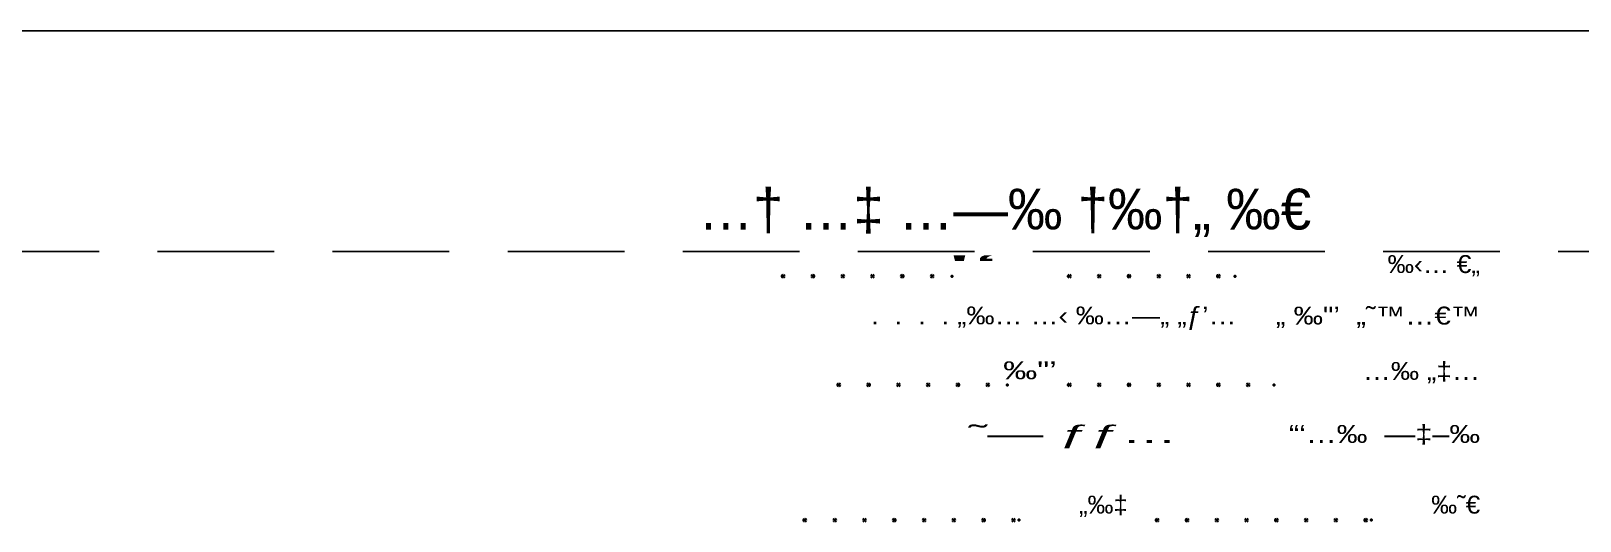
# Model space of a CAD drawing. Extents: x 180421 to 182279, y 668879 to 669787.
# Drawn here: x 181712.1 to 181922.7, y 669720.4 to 669787.1 of the extents above; entities that cross this region are included whole.
import ezdxf
from ezdxf.enums import TextEntityAlignment as Align

# ---------------------------------------------------------------- set-up
doc = ezdxf.new("R2010")
doc.units = 0
doc.header["$LTSCALE"] = 2.5
doc.header["$MEASUREMENT"] = 0
doc.linetypes.add('HIDDEN', pattern=[9.525, 6.35, -3.175])
doc.layers.get('0').update_dxf_attribs({"linetype": 'CONTINUOUS'})
doc.layers.add('KOTERET', color=1, linetype='CONTINUOUS')
doc.styles.add('HEBTXT', font='HEBTXT.shx')

msp = doc.modelspace()

# ---------------------------------------------------------------- linework, layer by layer
at = {"color": 2}
msp.add_line((182251.41, 669787.11), (181501.41, 669787.11), dxfattribs=at)
at = {"color": 30, "linetype": 'HIDDEN'}
msp.add_line((182221.41, 669757.11), (181531.41, 669757.11), dxfattribs=at)
at = {"layer": 'KOTERET', "color": 1, "linetype": 'Continuous', "lineweight": 40}
for centre, start, end in [((181814.38, 669753.73), 90, 180), ((181814.38, 669753.73), 180, 270), ((181814.38, 669753.73), 0, 90), ((181814.38, 669753.73), 270, 0), ((181818.43, 669753.73), 90, 180), ((181818.43, 669753.73), 180, 270), ((181818.43, 669753.73), 0, 90), ((181818.43, 669753.73), 270, 0), ((181822.48, 669753.73), 90, 180), ((181822.48, 669753.73), 180, 270), ((181822.48, 669753.73), 0, 90), ((181822.48, 669753.73), 270, 0), ((181826.53, 669753.73), 90, 180), ((181826.53, 669753.73), 180, 270), ((181826.53, 669753.73), 0, 90), ((181826.53, 669753.73), 270, 0), ((181830.58, 669753.73), 90, 180), ((181830.58, 669753.73), 180, 270), ((181830.58, 669753.73), 0, 90), ((181830.58, 669753.73), 270, 0), ((181834.63, 669753.73), 90, 180), ((181834.63, 669753.73), 180, 270), ((181834.63, 669753.73), 0, 90), ((181834.63, 669753.73), 270, 0), ((181853.31, 669753.73), 90, 180), ((181853.31, 669753.73), 180, 270), ((181853.31, 669753.73), 0, 90), ((181853.31, 669753.73), 270, 0), ((181857.36, 669753.73), 90, 180), ((181857.36, 669753.73), 180, 270), ((181857.36, 669753.73), 0, 90), ((181857.36, 669753.73), 270, 0), ((181861.41, 669753.73), 90, 180), ((181861.41, 669753.73), 180, 270), ((181861.41, 669753.73), 0, 90), ((181861.41, 669753.73), 270, 0), ((181865.46, 669753.73), 90, 180), ((181865.46, 669753.73), 180, 270), ((181865.46, 669753.73), 0, 90), ((181865.46, 669753.73), 270, 0), ((181869.51, 669753.73), 90, 180), ((181869.51, 669753.73), 180, 270), ((181869.51, 669753.73), 0, 90), ((181869.51, 669753.73), 270, 0), ((181873.56, 669753.73), 90, 180), ((181873.56, 669753.73), 180, 270), ((181873.56, 669753.73), 0, 90), ((181873.56, 669753.73), 270, 0), ((181821.95, 669738.95), 90, 180), ((181821.95, 669738.95), 180, 270), ((181821.95, 669738.95), 0, 90), ((181821.95, 669738.95), 270, 0), ((181826, 669738.95), 90, 180), ((181826, 669738.95), 180, 270), ((181826, 669738.95), 0, 90), ((181826, 669738.95), 270, 0), ((181830.05, 669738.95), 90, 180), ((181830.05, 669738.95), 180, 270), ((181830.05, 669738.95), 0, 90), ((181830.05, 669738.95), 270, 0), ((181834.1, 669738.95), 90, 180), ((181834.1, 669738.95), 180, 270), ((181834.1, 669738.95), 0, 90), ((181834.1, 669738.95), 270, 0), ((181838.15, 669738.95), 90, 180), ((181838.15, 669738.95), 180, 270), ((181838.15, 669738.95), 0, 90), ((181838.15, 669738.95), 270, 0), ((181842.2, 669738.95), 90, 180), ((181842.2, 669738.95), 180, 270), ((181842.2, 669738.95), 0, 90), ((181842.2, 669738.95), 270, 0), ((181853.31, 669738.95), 90, 180), ((181853.31, 669738.95), 180, 270), ((181853.31, 669738.95), 0, 90), ((181853.31, 669738.95), 270, 0), ((181857.36, 669738.95), 90, 180), ((181857.36, 669738.95), 180, 270), ((181857.36, 669738.95), 0, 90), ((181857.36, 669738.95), 270, 0), ((181861.41, 669738.95), 90, 180), ((181861.41, 669738.95), 180, 270), ((181861.41, 669738.95), 0, 90), ((181861.41, 669738.95), 270, 0), ((181865.46, 669738.95), 90, 180), ((181865.46, 669738.95), 180, 270), ((181865.46, 669738.95), 0, 90), ((181865.46, 669738.95), 270, 0), ((181869.51, 669738.95), 90, 180), ((181869.51, 669738.95), 180, 270), ((181869.51, 669738.95), 0, 90), ((181869.51, 669738.95), 270, 0), ((181873.56, 669738.95), 90, 180), ((181873.56, 669738.95), 180, 270), ((181873.56, 669738.95), 0, 90), ((181873.56, 669738.95), 270, 0), ((181877.61, 669738.95), 90, 180), ((181877.61, 669738.95), 180, 270), ((181877.61, 669738.95), 0, 90), ((181877.61, 669738.95), 270, 0), ((181817.34, 669720.55), 90, 180), ((181817.34, 669720.55), 180, 270), ((181817.34, 669720.55), 0, 90), ((181817.34, 669720.55), 270, 0), ((181821.39, 669720.55), 90, 180), ((181821.39, 669720.55), 180, 270), ((181821.39, 669720.55), 0, 90), ((181821.39, 669720.55), 270, 0), ((181825.44, 669720.55), 90, 180), ((181825.44, 669720.55), 180, 270), ((181825.44, 669720.55), 0, 90), ((181825.44, 669720.55), 270, 0), ((181829.49, 669720.55), 90, 180), ((181829.49, 669720.55), 180, 270), ((181829.49, 669720.55), 0, 90), ((181829.49, 669720.55), 270, 0), ((181833.54, 669720.55), 90, 180), ((181833.54, 669720.55), 180, 270), ((181833.54, 669720.55), 0, 90), ((181833.54, 669720.55), 270, 0), ((181837.59, 669720.55), 90, 180), ((181837.59, 669720.55), 180, 270), ((181837.59, 669720.55), 0, 90), ((181837.59, 669720.55), 270, 0), ((181841.64, 669720.55), 90, 180), ((181841.64, 669720.55), 180, 270), ((181841.64, 669720.55), 0, 90), ((181841.64, 669720.55), 270, 0), ((181845.69, 669720.55), 90, 180), ((181845.69, 669720.55), 180, 270), ((181845.69, 669720.55), 0, 90), ((181845.69, 669720.55), 270, 0), ((181865.25, 669720.55), 90, 180), ((181865.25, 669720.55), 180, 270), ((181865.25, 669720.55), 0, 90), ((181865.25, 669720.55), 270, 0), ((181869.3, 669720.55), 90, 180), ((181869.3, 669720.55), 180, 270), ((181869.3, 669720.55), 0, 90), ((181869.3, 669720.55), 270, 0), ((181873.35, 669720.55), 90, 180), ((181873.35, 669720.55), 180, 270), ((181873.35, 669720.55), 0, 90), ((181873.35, 669720.55), 270, 0), ((181877.4, 669720.55), 90, 180), ((181877.4, 669720.55), 180, 270), ((181877.4, 669720.55), 0, 90), ((181877.4, 669720.55), 270, 0), ((181881.45, 669720.55), 90, 180), ((181881.45, 669720.55), 180, 270), ((181881.45, 669720.55), 0, 90), ((181881.45, 669720.55), 270, 0), ((181885.5, 669720.55), 90, 180), ((181885.5, 669720.55), 180, 270), ((181885.5, 669720.55), 0, 90), ((181885.5, 669720.55), 270, 0), ((181889.55, 669720.55), 90, 180), ((181889.55, 669720.55), 180, 270), ((181889.55, 669720.55), 0, 90), ((181889.55, 669720.55), 270, 0), ((181893.6, 669720.55), 90, 180), ((181893.6, 669720.55), 180, 270), ((181893.6, 669720.55), 0, 90), ((181893.6, 669720.55), 270, 0)]:
    msp.add_arc(centre, 0.135, start, end, dxfattribs=at)
at = {"layer": 'KOTERET', "color": 1, "lineweight": 40}
for p in [(181814.25, 669753.73), (181837.32, 669753.73), (181853.18, 669753.73), (181875.84, 669753.73), (181821.82, 669738.95), (181844.88, 669738.95), (181853.18, 669738.95), (181881.14, 669738.95), (181817.2, 669720.55), (181846.45, 669720.55), (181865.12, 669720.55), (181894.37, 669720.55)]:
    msp.add_point(p, dxfattribs=at)

# ---------------------------------------------------------------- texts
at = {"style": 'HEBTXT'}
msp.add_text('…† …‡ …—‰ †‰†„ ‰€', height=5.55, dxfattribs=at).set_placement((181802.87, 669760.09))
at = {"layer": 'KOTERET', "color": 1, "lineweight": 40, "style": 'HEBTXT'}
for s, width, p, p2 in [("'‘", 1.362903, (181836.66, 669754.16), (181843.95, 669754.16)), ('‰"’', 1.636364, (181844.3, 669739.71), (181851.59, 669739.71)), ('˜— ƒƒ…', 1.367994, (181839.61, 669731.05), (181867.98, 669731.05))]:
    msp.add_text(s, height=2.43, dxfattribs=dict(at, width=width)).set_placement(p, p2, align=Align.FIT)
for s, width, p in [('‰‹… €„', 1.106383, (181909.16, 669754.17)), (' .  .  .  . „‰… …‹ ‰…—„ „ƒ’…', 1.176471, (181876.04, 669747.18)), ('„ ‰"’  „˜™…€™', 1.228003, (181909.16, 669747.16)), ('…‰ „‡…', 1.178571, (181909.16, 669739.63)), ('“‘…‰  —‡–‰', 1.285714, (181909.16, 669731.05)), ('„‰‡', 1.082755, (181861.25, 669721.43)), ('‰˜€', 1.082755, (181909.16, 669721.43))]:
    msp.add_text(s, height=2.43, dxfattribs=dict(at, width=width)).set_placement(p, align=Align.RIGHT)

doc.saveas('drawing.dxf')
